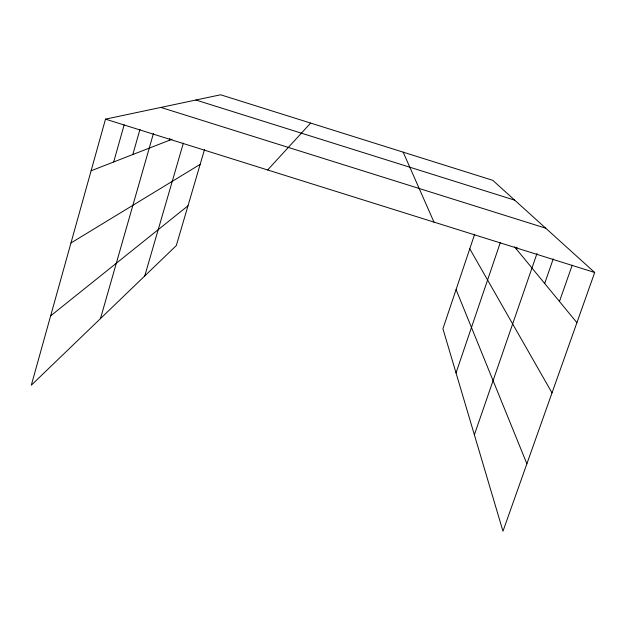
<?xml version="1.0" encoding="UTF-8"?>
<svg xmlns="http://www.w3.org/2000/svg" width="626" height="626" viewBox="0 0 626 626"><rect width="100%" height="100%" fill="white"/><g stroke="black" fill="none" stroke-linecap="round" stroke-linejoin="round"><path stroke-width="0.94" d="M474.657 234.226L442.926 328.767L502.975 531.216L594.7 272.482L492.748 180.311L220.618 94.784L105.504 119.143L31.3 385.209L176.305 245.572L204.522 149.551M113.689 161.97L124.159 124.809M132.822 154.528L139.974 129.363M100.465 318.603L153.48 133.33M169.38 140.294L169.912 138.448M144.747 275.964L183.363 143.119M456.025 372.924L500.33 242.481M516.38 249.054L516.998 247.247M474.375 434.788L536.967 253.538M544.675 283.468L553.227 258.906M559.472 301.458L572.18 265.244M267.654 169.967L310.645 123.079M50.636 315.88L187.996 205.797M70.965 242.982L200.171 164.348M91.106 170.765L172.017 139.269M105.504 119.143L594.7 272.482M195.891 100.019L514.705 200.156M160.89 107.422L545.723 228.2M514.525 246.808L576.906 322.672M469.766 248.796L552.015 392.893M403.167 152.157L433.982 222.105M456.072 289.611L526.881 463.78"/></g></svg>
